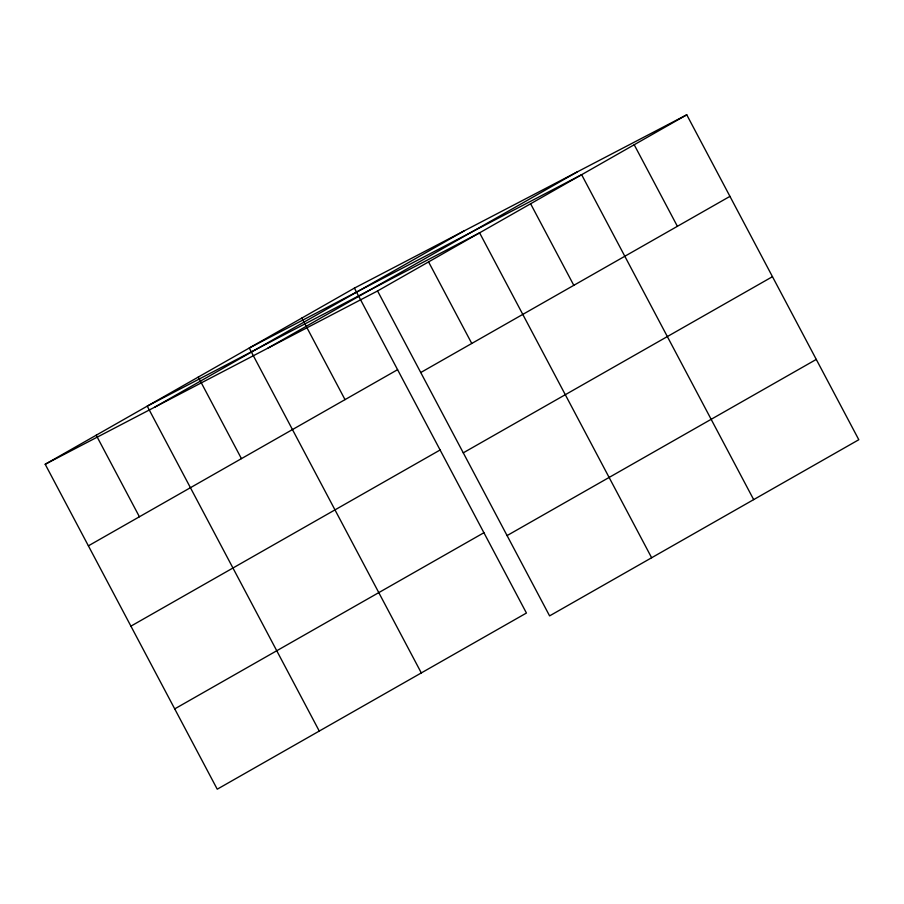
<?xml version="1.0" encoding="UTF-8"?>
<svg xmlns="http://www.w3.org/2000/svg" width="904" height="904" viewBox="0 0 904 904"><rect width="100%" height="100%" fill="white"/><g stroke="black" fill="none" stroke-linecap="round" stroke-linejoin="round"><path stroke-width="1.36" d="M354.402 288.116L526.433 613.036L217.242 789.192L45.2 464.272L354.402 288.116L686.757 114.808L858.8 439.728L549.598 615.884L377.567 290.964L686.757 114.808M154.878 407.082L464.08 230.915M267.878 348.153L577.08 171.997M88.389 545.835L397.59 369.679M420.755 372.527L729.946 196.371M130.91 626.144L440.112 449.989M463.266 452.836L772.468 276.68M174.721 708.883L483.911 532.727M507.076 535.586L816.278 359.419M45.2 464.272L377.567 290.964M634.201 144.753L677.39 226.316M753.676 499.629L581.634 174.698L249.267 348.006L421.309 672.926M530.614 203.773L573.803 285.336M651.637 557.757L479.595 232.837L147.239 406.133L319.27 731.065M428.575 261.9L471.764 343.463M301.834 318.061L345.023 399.624M198.258 377.07L241.436 458.633M96.219 435.208L139.408 516.772"/></g></svg>
